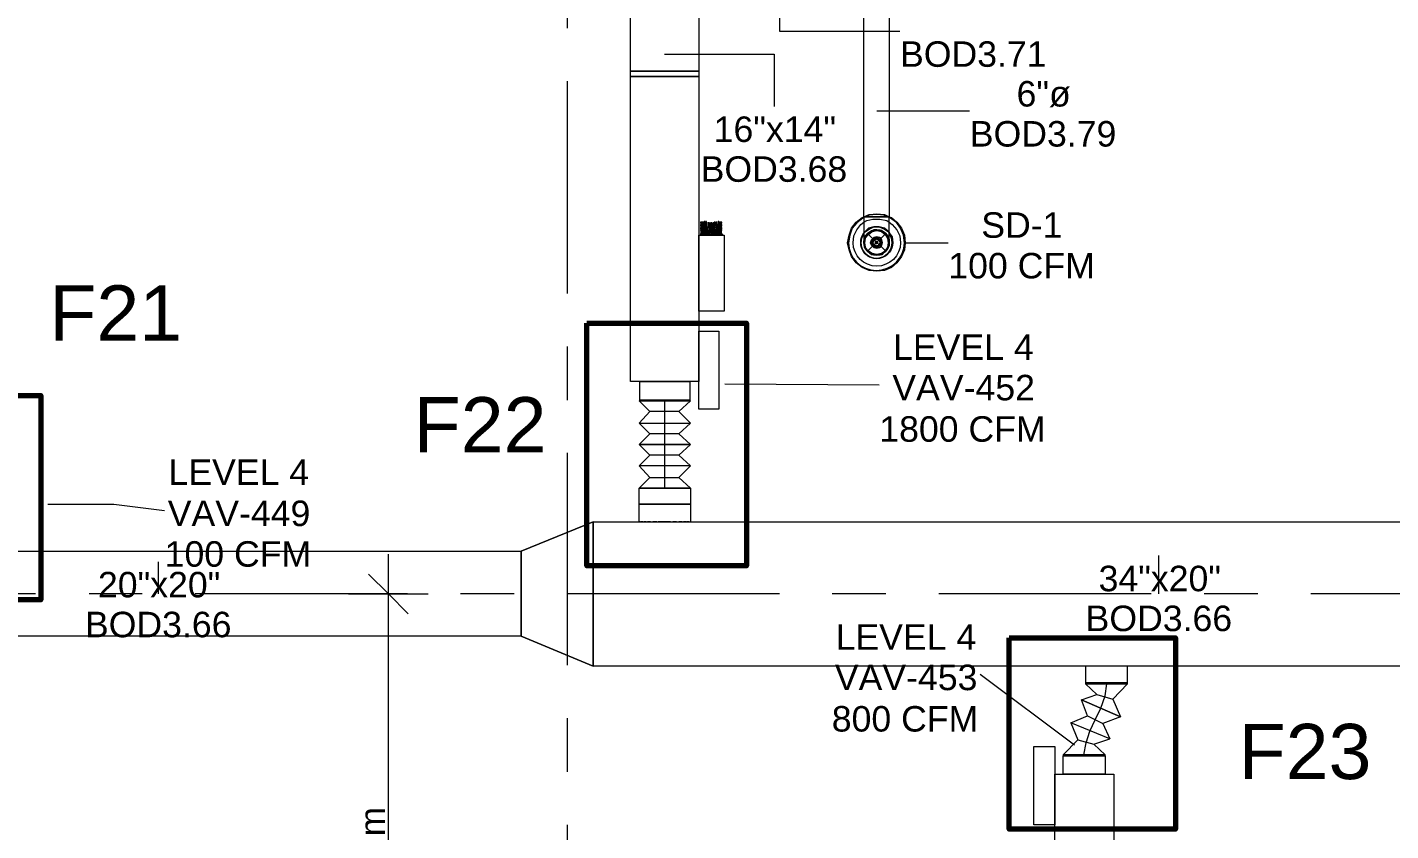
# Model space of a CAD drawing. Header units: metres. Extents: x 29 to 268, y -7 to 151.
# Drawn here: x 61.88 to 70.03, y 41.79 to 46.6 of the extents above; entities that cross this region are included whole.
import ezdxf

# ---------------------------------------------------------------- set-up
doc = ezdxf.new("R2010")
doc.units = ezdxf.units.M
doc.layers.add('HVAC - Ductos', color=5, linetype='Continuous', lineweight=50)
doc.layers.add('PDF2_Geometry', color=7, linetype='Continuous', true_color=0xaaaaaa)
doc.layers.add('PDF2_Text', color=7, linetype='Continuous')
doc.styles.add('PDF Arial-BoldMT-Identity-H', font='arial.ttf')
doc.styles.add('PDF Helvetica', font='')
doc.styles.get('PDF Helvetica').set_extended_font_data('Helvetica')

msp = doc.modelspace()

# ---------------------------------------------------------------- linework, layer by layer
at = {"layer": 'HVAC - Ductos', "lineweight": 0}
for points in [[(65.8963, 47.3234), (65.8963, 46.3334), (65.4884, 46.3334), (65.4884, 47.3234)], [(65.4884, 46.3014), (65.4884, 46.3334), (65.8963, 46.3334), (65.8963, 46.3014)], [(65.8963, 46.3014), (65.8963, 44.4772), (65.4884, 44.4772), (65.4884, 46.3014)], [(66.8818, 45.3618), (66.8863, 45.371), (66.9138, 45.3892), (66.9413, 45.403), (66.9734, 45.403), (67.0055, 45.3892), (67.033, 45.371), (67.0055, 45.3938), (66.9734, 45.403), (66.9413, 45.403), (66.9092, 45.3938), (66.8863, 45.371), (66.8818, 45.3664), (66.8863, 45.371)], [(67.033, 45.371), (67.0055, 45.3892), (66.9734, 45.403), (66.9413, 45.403), (66.9138, 45.3892), (66.8863, 45.371), (66.9092, 45.3938), (66.9413, 45.403), (66.9734, 45.403), (67.0055, 45.3938), (67.033, 45.371), (67.033, 45.3664), (67.033, 45.371), (67.033, 45.3618)], [(66.0476, 44.8988), (65.8963, 44.8988), (65.8963, 45.3526), (66.0476, 45.3526)], [(66.9276, 45.3251), (66.923, 45.3068), (66.9276, 45.3251), (66.9413, 45.3389), (66.9596, 45.3434), (66.978, 45.3389), (66.9872, 45.3251), (66.9918, 45.3068), (66.9872, 45.3251), (66.978, 45.3389), (66.9596, 45.3434), (66.9413, 45.3389)], [(66.9368, 45.3251), (66.9322, 45.3068), (66.9368, 45.3251), (66.9505, 45.3343), (66.9688, 45.3343), (66.978, 45.3251), (66.9826, 45.3068), (66.978, 45.3251), (66.9688, 45.3343), (66.9505, 45.3343)], [(66.9459, 45.3251), (66.9596, 45.3297), (66.9734, 45.3251), (66.978, 45.3068), (66.9734, 45.293), (66.9596, 45.2884), (66.9459, 45.293), (66.9368, 45.3068)], [(66.9551, 45.3022), (66.9596, 45.3022), (66.9642, 45.3068), (66.9642, 45.3022), (66.9551, 45.3022), (66.9505, 45.3068), (66.9551, 45.316), (66.9642, 45.316), (66.9642, 45.3068), (66.9596, 45.3114), (66.9551, 45.3114), (66.9551, 45.3068)], [(67.0146, 45.3618), (66.9872, 45.3801), (67.0146, 45.3618), (67.0284, 45.3389)], [(67.0284, 45.2792), (67.0146, 45.2564), (66.9872, 45.238), (66.9918, 45.238), (67.01, 45.2564), (67.0238, 45.2701), (67.0284, 45.2884), (67.033, 45.3068), (67.033, 45.3114), (67.0284, 45.3389), (67.0284, 45.3343), (67.033, 45.3068), (67.0284, 45.2838)], [(67.0559, 45.3068), (67.0514, 45.3434), (67.033, 45.3664), (67.0514, 45.3434)], [(66.9872, 45.293), (66.9918, 45.3068), (66.9872, 45.293), (66.978, 45.2792), (66.9596, 45.2747), (66.9413, 45.2792), (66.9276, 45.293), (66.923, 45.3068), (66.9276, 45.293), (66.9413, 45.2792), (66.9596, 45.2747), (66.978, 45.2792)], [(66.978, 45.293), (66.9826, 45.3068), (66.978, 45.293), (66.9688, 45.2838), (66.9505, 45.2838), (66.9368, 45.293), (66.9322, 45.3068), (66.9368, 45.293), (66.9505, 45.2838), (66.9688, 45.2838)], [(66.0155, 44.3122), (65.8963, 44.3122), (65.8963, 44.7797), (66.0155, 44.7797)], [(65.8413, 44.3672), (65.8368, 44.3672), (65.823, 44.3672), (65.8001, 44.3672), (65.768, 44.3672), (65.7313, 44.3672), (65.6901, 44.3672), (65.6534, 44.3672), (65.6167, 44.3672), (65.5846, 44.3672), (65.5617, 44.3672), (65.548, 44.3672), (65.5434, 44.3672), (65.548, 44.3672), (65.5617, 44.3672), (65.5846, 44.3672), (65.6167, 44.3672), (65.6534, 44.3672), (65.6901, 44.3672), (65.7313, 44.3672), (65.768, 44.3672), (65.8001, 44.3672), (65.823, 44.3672), (65.8368, 44.3672)], [(65.8459, 43.8401), (65.8413, 43.8401), (65.823, 43.8401), (65.8001, 43.8401), (65.768, 43.8401), (65.7313, 43.8401), (65.6901, 43.8401), (65.6534, 43.8401), (65.6167, 43.8401), (65.5846, 43.8401), (65.5617, 43.8401), (65.5434, 43.8401), (65.5388, 43.8401), (65.5434, 43.8401), (65.5617, 43.8401), (65.5846, 43.8401), (65.6167, 43.8401), (65.6534, 43.8401), (65.6901, 43.8401), (65.7313, 43.8401), (65.768, 43.8401), (65.8001, 43.8401), (65.823, 43.8401), (65.8413, 43.8401)], [(65.8459, 43.7438), (65.8413, 43.7438), (65.823, 43.7438), (65.8001, 43.7438), (65.768, 43.7438), (65.7313, 43.7438), (65.6901, 43.7438), (65.6534, 43.7438), (65.6167, 43.7438), (65.5846, 43.7438), (65.5617, 43.7438), (65.5434, 43.7438), (65.5388, 43.7438), (65.5434, 43.7438), (65.5617, 43.7438), (65.5846, 43.7438), (65.6167, 43.7438), (65.6534, 43.7438), (65.6901, 43.7438), (65.7313, 43.7438), (65.768, 43.7438), (65.8001, 43.7438), (65.823, 43.7438), (65.8413, 43.7438)], [(75.7002, 42.7768), (65.2638, 42.7768), (65.2638, 43.6384), (75.7002, 43.6384)], [(64.833, 42.9555), (65.2638, 42.7768)], [(68.4584, 42.6713), (68.4447, 42.6713), (68.4218, 42.6713), (68.3988, 42.6713), (68.3668, 42.6713), (68.3346, 42.6713), (68.3026, 42.6713), (68.2705, 42.6713), (68.243, 42.6713), (68.2246, 42.6713), (68.211, 42.6713), (68.2064, 42.6713), (68.211, 42.6713), (68.2246, 42.6713), (68.243, 42.6713), (68.2705, 42.6713), (68.3026, 42.6713), (68.3346, 42.6713), (68.3668, 42.6713), (68.3988, 42.6713), (68.4218, 42.6713), (68.4447, 42.6713)], [(67.8993, 42.2955), (68.023, 42.2955), (68.023, 41.828), (67.8993, 41.828)], [(68.3255, 42.2405), (68.321, 42.2405), (68.3072, 42.2405), (68.2888, 42.2405), (68.2614, 42.2405), (68.2292, 42.2405), (68.1972, 42.2405), (68.1651, 42.2405), (68.1376, 42.2405), (68.1101, 42.2405), (68.0918, 42.2405), (68.078, 42.2405), (68.0734, 42.2405), (68.078, 42.2405), (68.0918, 42.2405), (68.1101, 42.2405), (68.1376, 42.2405), (68.1651, 42.2405), (68.1972, 42.2405), (68.2292, 42.2405), (68.2614, 42.2405), (68.2888, 42.2405), (68.3072, 42.2405), (68.321, 42.2405)], [(68.376, 42.1305), (68.376, 41.2184), (68.023, 41.2184), (68.023, 42.1305)]]:
    msp.add_lwpolyline(points, close=True, dxfattribs=at)
for points in [[(66.3776, 46.8926), (66.3776, 46.5718), (67.0972, 46.5718)], [(67.033, 46.723), (67.033, 45.4626), (67.0468, 45.458), (67.0788, 45.4305), (67.1064, 45.3938), (67.1246, 45.3526), (67.1292, 45.3068), (67.1246, 45.2655), (67.1064, 45.2242), (67.0788, 45.1876), (67.0468, 45.1601), (67.0055, 45.1418), (66.9596, 45.1372), (66.9138, 45.1418), (66.8726, 45.1601), (66.8359, 45.1876), (66.8084, 45.2242), (66.7947, 45.2655), (66.7855, 45.3068), (66.7947, 45.3526), (66.8084, 45.3938), (66.8359, 45.4305), (66.8726, 45.458), (66.8818, 45.4626), (66.8818, 46.723)], [(65.6901, 46.4343), (66.3455, 46.4343), (66.3455, 46.1226)], [(66.9596, 46.0951), (67.5142, 46.0951)], [(66.8818, 45.4626), (66.9138, 45.4764), (66.9596, 45.481), (67.0055, 45.4764), (67.033, 45.4626)], [(66.0384, 45.3526), (66.0384, 45.3572), (65.9788, 45.3572), (66.0338, 45.3572), (66.0338, 45.3618), (65.9834, 45.3618), (65.9834, 45.371), (66.0338, 45.371), (65.988, 45.371), (65.988, 45.3801), (66.0338, 45.3801), (66.0338, 45.3847), (65.9926, 45.3847), (65.9972, 45.3892), (66.0338, 45.3892), (66.0338, 45.3938), (65.9972, 45.3938), (66.0018, 45.3984), (66.0338, 45.3984), (66.0338, 45.403), (66.0018, 45.403), (66.0063, 45.4076), (66.0338, 45.4076), (66.0338, 45.4122), (66.0109, 45.4122), (66.0109, 45.4168), (66.0338, 45.4168), (66.0338, 45.4214), (66.0155, 45.4214), (66.02, 45.426), (66.0338, 45.426), (66.0338, 45.4305), (66.0155, 45.4305), (66.0155, 45.426), (66.0155, 45.4351), (66.0109, 45.4351), (66.0109, 45.4214), (66.0018, 45.4076), (66.0018, 45.4351), (66.0018, 45.403), (65.9926, 45.3938), (65.9926, 45.4305), (65.988, 45.4305), (65.988, 45.3847), (65.9834, 45.3755), (65.9834, 45.426), (65.9788, 45.426), (65.9788, 45.3664), (65.9743, 45.371), (65.9743, 45.426), (65.9697, 45.426), (65.9697, 45.371), (65.9651, 45.371), (65.9651, 45.3664), (65.9651, 45.426), (65.9605, 45.426), (65.9605, 45.3755), (65.9513, 45.3847), (65.9513, 45.4305), (65.9513, 45.3938), (65.9422, 45.403), (65.9422, 45.4351), (65.9376, 45.4351), (65.9376, 45.4076), (65.933, 45.4214), (65.933, 45.4351), (65.9284, 45.4351), (65.9284, 45.426), (65.9284, 45.4305), (65.9055, 45.4305), (65.9055, 45.426), (65.9238, 45.426), (65.9284, 45.4214), (65.9055, 45.4214), (65.9055, 45.4168), (65.9284, 45.4168), (65.933, 45.4122), (65.9055, 45.4122), (65.9055, 45.4076), (65.9376, 45.4076), (65.9376, 45.403), (65.9055, 45.403), (65.9055, 45.3984), (65.9422, 45.3984), (65.9468, 45.3938), (65.9055, 45.3938), (65.9055, 45.3892), (65.9468, 45.3892), (65.9513, 45.3847), (65.9055, 45.3847), (65.9055, 45.3801), (65.9513, 45.3801), (65.9559, 45.371), (65.9055, 45.371), (65.9559, 45.371), (65.9605, 45.3618), (65.9055, 45.3618), (65.9055, 45.3572), (65.9651, 45.3572), (65.9055, 45.3572), (65.9055, 45.3526)], [(67.033, 45.458), (67.0009, 45.4718), (66.9596, 45.4764), (66.9138, 45.4718), (66.8818, 45.458)], [(67.033, 45.3114), (67.033, 45.316), (67.033, 45.3343), (67.033, 45.3618), (67.033, 45.3984), (67.033, 45.4443), (67.033, 45.4626), (67.0238, 45.4626), (67.0146, 45.4626), (66.9964, 45.4626), (66.978, 45.4626), (66.9596, 45.4626), (66.9413, 45.4626), (66.923, 45.4626), (66.9047, 45.4626), (66.8909, 45.4626), (66.8863, 45.4626), (66.8818, 45.4626), (66.8818, 45.4168), (66.8818, 45.3755), (66.8818, 45.3434), (66.8818, 45.3205), (66.8818, 45.3114)], [(66.8818, 45.4626), (66.8863, 45.4626), (66.8909, 45.4626), (66.9047, 45.4626), (66.923, 45.4626), (66.9413, 45.4626), (66.9596, 45.4626), (66.978, 45.4626), (66.9964, 45.4626), (67.0146, 45.4626), (67.0238, 45.4626), (67.033, 45.4626)], [(66.8818, 45.4305), (66.9001, 45.4397), (66.9368, 45.4488), (66.978, 45.4488), (67.0192, 45.4397), (67.033, 45.4305)], [(65.9697, 45.3526), (65.9697, 45.3618), (65.9697, 45.3664), (65.9743, 45.3664), (65.9743, 45.3618), (65.9743, 45.3526)], [(66.9872, 45.238), (66.9596, 45.2334), (66.9413, 45.2334), (66.923, 45.2426), (66.9047, 45.2564), (66.8909, 45.2701), (66.8863, 45.2884), (66.8818, 45.3068), (66.8909, 45.3389), (66.9047, 45.3618), (66.9276, 45.3801), (66.9596, 45.3847), (66.978, 45.3801), (66.9964, 45.371), (67.01, 45.3618), (67.0238, 45.3434), (67.0284, 45.3297), (67.033, 45.3068), (67.0284, 45.3389)], [(66.8863, 45.3343), (66.8863, 45.3389), (66.8818, 45.3114), (66.8818, 45.3068), (66.8818, 45.316), (66.8863, 45.3297), (66.8909, 45.348), (66.9047, 45.3618), (66.8909, 45.3389), (66.8863, 45.3389), (66.9047, 45.3618), (66.9276, 45.3801), (66.9596, 45.3847)], [(66.8863, 45.2838), (66.8863, 45.2792), (66.8909, 45.2747), (66.8863, 45.2792), (66.8863, 45.2838), (66.8863, 45.2884), (66.8818, 45.3068), (66.8818, 45.316)], [(66.9322, 45.238), (66.9596, 45.2334), (66.9826, 45.238), (66.9596, 45.2334), (66.9413, 45.238), (66.923, 45.2472), (66.9047, 45.2564), (66.8955, 45.2701), (66.8863, 45.2884), (66.8863, 45.3068), (66.8863, 45.3297), (66.8955, 45.3434), (66.9047, 45.3618), (66.923, 45.371), (66.9413, 45.3801), (66.9596, 45.3847), (66.9872, 45.3801), (66.9596, 45.3847), (66.978, 45.3847), (66.9964, 45.3755), (67.0146, 45.3618), (67.0238, 45.348), (67.033, 45.3297), (67.033, 45.316), (67.033, 45.3068), (67.033, 45.2884), (67.0238, 45.2701), (67.0146, 45.2564), (67.0284, 45.2747)], [(67.01, 45.2518), (66.9964, 45.2426), (66.978, 45.2334), (66.9596, 45.2334), (66.978, 45.238), (66.9964, 45.2472), (67.01, 45.2564), (66.9872, 45.2426), (66.9596, 45.238), (66.9322, 45.2426), (66.9092, 45.2564), (66.8909, 45.2792), (66.8863, 45.3068), (66.8909, 45.3343), (66.8863, 45.3068), (66.8909, 45.2838)], [(66.8909, 45.3343), (66.9092, 45.3572), (66.9322, 45.3755), (66.9596, 45.3801), (66.9872, 45.3755), (67.01, 45.3572), (67.0238, 45.3343), (67.0284, 45.3068), (67.0238, 45.2792), (67.01, 45.261)], [(66.9826, 45.3755), (66.9596, 45.3847), (66.9413, 45.3847), (66.923, 45.3755), (66.9047, 45.3618), (66.9276, 45.3755), (66.9276, 45.3801), (66.9322, 45.3801)], [(66.9322, 45.3755), (66.9551, 45.3801)], [(66.9826, 45.3801), (66.9872, 45.3801), (66.9918, 45.3755), (67.01, 45.3618), (67.0238, 45.3389)], [(67.0284, 45.3389), (67.0284, 45.3389)], [(67.033, 45.316), (67.033, 45.3068), (67.033, 45.2884), (67.0284, 45.2838), (67.0284, 45.2792), (67.0284, 45.2747), (67.0284, 45.2792), (67.0284, 45.2838)], [(66.9276, 45.2426), (66.9047, 45.2564), (66.8909, 45.2792), (66.8863, 45.2838), (66.8818, 45.3068), (66.8909, 45.2792), (66.9047, 45.2564), (66.9276, 45.238), (66.9596, 45.2334)], [(66.9872, 45.238), (66.978, 45.2334), (66.9596, 45.2334), (66.9413, 45.2334), (66.9322, 45.238), (66.9276, 45.238), (66.923, 45.2426), (66.9047, 45.2564), (66.8909, 45.2701), (66.8909, 45.2792)], [(66.9551, 45.2334), (66.9322, 45.238), (66.9276, 45.238), (66.9047, 45.2564), (66.8909, 45.2747)], [(66.9047, 45.2564), (66.9047, 45.2564)], [(66.9322, 45.238), (66.9276, 45.238)], [(67.0284, 45.2792), (67.0238, 45.2701), (67.0146, 45.2564), (66.9964, 45.2426), (66.9918, 45.238), (66.9872, 45.238), (66.9826, 45.238), (66.9872, 45.238), (66.9918, 45.238)], [(67.0238, 45.2792), (67.01, 45.2564), (66.9918, 45.2426)], [(67.0284, 45.2792), (67.033, 45.3068), (67.0284, 45.2838)], [(67.1292, 45.3068), (67.3859, 45.3068)], [(65.603, 44.2984), (65.5388, 44.3626), (65.8459, 44.3626), (65.8368, 44.3626), (65.8184, 44.3626), (65.7909, 44.3626), (65.7542, 44.3626), (65.713, 44.3626), (65.6717, 44.3626), (65.6305, 44.3626), (65.5938, 44.3626), (65.5617, 44.3626), (65.5434, 44.3626), (65.5388, 44.3626), (65.5434, 44.3626), (65.5617, 44.3626), (65.5938, 44.3626), (65.6305, 44.3626), (65.6717, 44.3626), (65.713, 44.3626), (65.7542, 44.3626), (65.7909, 44.3626), (65.8184, 44.3626), (65.8368, 44.3626), (65.8459, 44.3626), (65.8413, 44.3672), (65.8368, 44.3672), (65.8184, 44.3672), (65.7909, 44.3672), (65.7542, 44.3672), (65.713, 44.3672), (65.6717, 44.3672), (65.6305, 44.3672), (65.5938, 44.3672), (65.5663, 44.3672), (65.548, 44.3672), (65.5434, 44.3672), (65.5434, 44.4772), (65.548, 44.4772), (65.5617, 44.4772), (65.5846, 44.4772), (65.6167, 44.4772), (65.6534, 44.4772), (65.6901, 44.4772), (65.7313, 44.4772), (65.768, 44.4772), (65.8001, 44.4772), (65.823, 44.4772), (65.8368, 44.4772), (65.8413, 44.4772), (65.8413, 44.3672), (65.8368, 44.3672), (65.8184, 44.3672), (65.7909, 44.3672), (65.7542, 44.3672), (65.713, 44.3672), (65.6717, 44.3672), (65.6305, 44.3672), (65.5938, 44.3672), (65.5663, 44.3672), (65.548, 44.3672), (65.5434, 44.3672), (65.5388, 44.3626), (65.8459, 44.3626), (65.7772, 44.2984), (65.603, 44.2984), (65.5388, 44.2297), (65.8459, 44.2297), (65.7772, 44.2984)], [(66.0522, 44.4634), (66.9734, 44.4588)], [(65.6901, 44.3626), (65.6901, 44.2572), (65.6901, 44.1518), (65.6901, 44.0509), (65.6901, 43.9455), (65.6901, 43.8401)], [(65.7772, 44.1655), (65.8459, 44.1014), (65.5388, 44.1014), (65.603, 44.1655), (65.5388, 44.2297), (65.8459, 44.2297), (65.7772, 44.1655), (65.603, 44.1655)], [(65.7772, 44.0372), (65.8459, 43.973), (65.5388, 43.973), (65.603, 44.0372), (65.5388, 44.1014), (65.8459, 44.1014), (65.7772, 44.0372), (65.603, 44.0372)], [(65.603, 43.9042), (65.7772, 43.9042), (65.8459, 43.973), (65.5388, 43.973), (65.603, 43.9042), (65.5388, 43.8401), (65.8459, 43.8401), (65.8459, 43.7438), (65.8459, 43.6384), (65.8413, 43.6384)], [(65.8459, 43.8401), (65.7772, 43.9042)], [(65.5434, 43.6384), (65.5388, 43.6384), (65.5388, 43.7438), (65.5388, 43.8401)], [(62.0051, 43.7438), (62.3993, 43.7438), (62.7017, 43.7072)], [(65.2638, 43.6384), (64.833, 43.4642), (65.2638, 43.6384)], [(65.2638, 43.6384), (65.2638, 42.7768)], [(65.5617, 43.6384), (65.5526, 43.6384), (65.548, 43.6384)], [(65.5801, 43.6384), (65.5709, 43.6384), (65.5663, 43.6384)], [(65.6076, 43.6384), (65.5984, 43.6384), (65.5892, 43.6384)], [(65.6442, 43.6384), (65.6259, 43.6384), (65.6213, 43.6384)], [(65.7267, 43.6384), (65.6901, 43.6384), (65.658, 43.6384), (65.6534, 43.6384)], [(65.7634, 43.6384), (65.7588, 43.6384), (65.7404, 43.6384)], [(65.7955, 43.6384), (65.7863, 43.6384), (65.7772, 43.6384)], [(65.8184, 43.6384), (65.8092, 43.6384), (65.8047, 43.6384)], [(65.8368, 43.6384), (65.8276, 43.6384), (65.823, 43.6384)], [(61.0151, 43.4642), (64.833, 43.4642), (64.833, 42.9555), (61.0151, 42.9555)], [(64.0401, 39.7701), (64.0401, 43.4459)], [(64.833, 42.9555), (64.833, 43.4642)], [(62.6651, 43.2076), (62.6651, 43.4001)], [(68.6464, 43.2076), (68.6464, 43.4368)], [(63.9209, 43.3268), (64.0401, 43.2076), (64.1592, 43.0884)], [(63.8017, 43.2076), (64.0401, 43.2076), (64.2784, 43.2076)], [(68.1422, 42.3047), (67.5784, 42.7263)], [(68.211, 42.7768), (68.2064, 42.7768), (68.2064, 42.6759), (68.2064, 42.6713), (68.4584, 42.6713), (68.3714, 42.5797), (68.4172, 42.4742), (68.1834, 42.5751), (68.2751, 42.6072), (68.3714, 42.5797)], [(68.4584, 42.6713), (68.4584, 42.6759), (68.4447, 42.6759), (68.4218, 42.6759), (68.3988, 42.6759), (68.3668, 42.6759), (68.3346, 42.6759), (68.3026, 42.6759), (68.2705, 42.6759), (68.243, 42.6759), (68.2246, 42.6759), (68.211, 42.6759), (68.2064, 42.6759), (68.211, 42.6759), (68.2246, 42.6759), (68.243, 42.6759), (68.2705, 42.6759), (68.3026, 42.6759), (68.3346, 42.6759), (68.3668, 42.6759), (68.3988, 42.6759), (68.4218, 42.6759), (68.4447, 42.6759), (68.4584, 42.6759), (68.4584, 42.7768)], [(68.2246, 42.7768), (68.2201, 42.7768), (68.2155, 42.7768)], [(68.2384, 42.7768), (68.2338, 42.7768), (68.2292, 42.7768)], [(68.266, 42.7768), (68.2568, 42.7768), (68.2476, 42.7768)], [(68.2934, 42.7768), (68.2797, 42.7768), (68.2751, 42.7768)], [(68.3622, 42.7768), (68.3346, 42.7768), (68.3072, 42.7768), (68.3026, 42.7768)], [(68.3942, 42.7768), (68.3897, 42.7768), (68.376, 42.7768)], [(68.4172, 42.7768), (68.4126, 42.7768), (68.4034, 42.7768)], [(68.4401, 42.7768), (68.431, 42.7768), (68.4264, 42.7768)], [(68.4538, 42.7768), (68.4493, 42.7768), (68.4447, 42.7768)], [(68.4584, 42.7768), (68.4584, 42.7768)], [(68.1972, 42.2451), (68.211, 42.3184), (68.2338, 42.3872), (68.266, 42.4559), (68.298, 42.5246), (68.3255, 42.598), (68.3346, 42.6713)], [(68.2064, 42.6713), (68.2751, 42.6072)], [(68.2201, 42.4788), (68.1834, 42.5751), (68.4172, 42.4742), (68.3118, 42.433), (68.353, 42.3413), (68.1192, 42.4376), (68.2201, 42.4788), (68.3118, 42.433)], [(68.2568, 42.3093), (68.3255, 42.2451), (68.0734, 42.2451), (68.078, 42.2451), (68.0964, 42.2451), (68.1238, 42.2451), (68.1605, 42.2451), (68.1972, 42.2451), (68.2384, 42.2451), (68.2751, 42.2451), (68.3026, 42.2451), (68.321, 42.2451), (68.3255, 42.2451), (68.321, 42.2451), (68.3026, 42.2451), (68.2751, 42.2451), (68.2384, 42.2451), (68.1972, 42.2451), (68.1605, 42.2451), (68.1238, 42.2451), (68.0964, 42.2451), (68.078, 42.2451), (68.0734, 42.2451), (68.0734, 42.2405), (68.078, 42.2405), (68.0964, 42.2405), (68.1238, 42.2405), (68.1605, 42.2405), (68.1972, 42.2405), (68.2384, 42.2405), (68.2705, 42.2405), (68.298, 42.2405), (68.3164, 42.2405), (68.3255, 42.2405), (68.3255, 42.1305), (68.321, 42.1305), (68.3072, 42.1305), (68.2888, 42.1305), (68.2614, 42.1305), (68.2292, 42.1305), (68.1972, 42.1305), (68.1651, 42.1305), (68.1376, 42.1305), (68.1101, 42.1305), (68.0918, 42.1305), (68.078, 42.1305), (68.0734, 42.1305), (68.0734, 42.2405), (68.078, 42.2405), (68.0964, 42.2405), (68.1238, 42.2405), (68.1605, 42.2405), (68.1972, 42.2405), (68.2384, 42.2405), (68.2705, 42.2405), (68.298, 42.2405), (68.3164, 42.2405), (68.3255, 42.2405), (68.3255, 42.2451), (68.0734, 42.2451), (68.1605, 42.3367), (68.2568, 42.3093), (68.353, 42.3413), (68.1192, 42.4376), (68.1605, 42.3367)]]:
    msp.add_lwpolyline(points, dxfattribs=at)
for points in [[(66.8818, 45.458), (66.8772, 45.4534), (66.8405, 45.426), (66.813, 45.3938), (66.7993, 45.3526), (66.7901, 45.3068, 0.986586), (67.1246, 45.3068), (67.12, 45.3526), (67.1018, 45.3938), (67.0788, 45.426), (67.0422, 45.4534), (67.033, 45.458)], [(67.033, 45.4305), (67.0514, 45.4168), (67.0788, 45.3847), (67.0972, 45.348), (67.1018, 45.3068, -0.980556), (66.8176, 45.3068), (66.8222, 45.348), (66.8405, 45.3847), (66.8634, 45.4168), (66.8818, 45.4305)]]:
    msp.add_lwpolyline(points, format="xyb", dxfattribs=at)
msp.add_lwpolyline([(66.8634, 45.3068, 0.962212), (67.0559, 45.3068, -1.355031), (66.8818, 45.3664), (66.868, 45.3434), (66.8634, 45.3068), (66.8726, 45.3389), (66.8818, 45.3618, 1.368423), (67.0514, 45.3068), (67.0468, 45.3389), (67.033, 45.3618, -1.368444)], format="xyb", close=True, dxfattribs=at)
at = {"layer": 'PDF2_Geometry', "lineweight": 0}
for points in [[(65.108, 46.911), (65.108, 46.5901)], [(65.108, 46.2738), (65.108, 45.0042)], [(65.108, 44.688), (65.108, 44.3672)], [(65.108, 44.0509), (65.108, 42.7813)], [(61.9317, 43.2076), (60.6621, 43.2076)], [(62.5688, 43.2076), (62.2525, 43.2076)], [(64.1547, 43.2076), (62.885, 43.2076)], [(64.7917, 43.2076), (64.4709, 43.2076)], [(66.3776, 43.2076), (65.108, 43.2076)], [(67.0146, 43.2076), (66.6938, 43.2076)], [(68.6005, 43.2076), (67.3309, 43.2076)], [(69.2376, 43.2076), (68.9168, 43.2076)], [(70.8234, 43.2076), (69.5538, 43.2076)], [(65.108, 42.4651), (65.108, 42.1443)], [(65.108, 41.828), (65.108, 40.5584)]]:
    msp.add_lwpolyline(points, dxfattribs=at)
at = {"layer": 'PDF2_Geometry', "color": 8, "lineweight": 0, "true_color": 0x808080}
msp.add_lwpolyline([(67.0192, 45.3526), (66.9826, 45.3801), (66.9368, 45.3801), (66.8955, 45.3526), (66.8818, 45.3068), (66.8955, 45.2655), (66.9368, 45.238), (66.9826, 45.238), (67.0192, 45.2655), (67.033, 45.3068)], close=True, dxfattribs=at)
for points in [[(66.9047, 45.3618), (67.0146, 45.2564)], [(67.0146, 45.3618), (66.9047, 45.2564)]]:
    msp.add_lwpolyline(points, dxfattribs=at)
at = {"layer": 'PDF2_Geometry', "color": 232, "lineweight": 70, "true_color": 0xe91e64}
for points in [[(65.227, 44.8259), (66.1801, 44.8259), (66.1801, 43.3757), (65.227, 43.3757)], [(61.3111, 44.3946), (61.9619, 44.3946), (61.9619, 43.1729), (61.3111, 43.1729)], [(67.7506, 42.9462), (68.7443, 42.9462), (68.7443, 41.8025), (67.7506, 41.8025)]]:
    msp.add_lwpolyline(points, close=True, dxfattribs=at)

# ---------------------------------------------------------------- texts
at = {"layer": 'PDF2_Text', "lineweight": 0, "char_height": 0.15247, "attachment_point": 4, "style": 'PDF Helvetica'}
for s, insert in [('BOD3.71', (67.0985, 46.4342)), ('6"ø', (67.7952, 46.1959)), ('16"x14"', (65.9847, 45.985)), ('BOD3.79', (67.5156, 45.9575)), ('BOD3.68', (65.9068, 45.7467)), ('SD-1', (67.5843, 45.4121)), ('100 CFM', (67.3872, 45.1692)), ('LEVEL 4', (67.0572, 44.6833)), ('VAV-452', (67.0526, 44.4404)), ('1800 CFM', (66.9747, 44.1929)), ('LEVEL 4', (62.7258, 43.9362)), ('VAV-449', (62.7212, 43.6887)), ('100 CFM', (62.7029, 43.4458)), ('34"x20"', (68.2856, 43.2991)), ('20"x20"', (62.3041, 43.2624)), ('BOD3.66', (68.2077, 43.0607)), ('BOD3.66', (62.2262, 43.0241)), ('LEVEL 4', (66.7134, 42.9507)), ('VAV-453', (66.7089, 42.7078)), ('800 CFM', (66.6905, 42.4603))]:
    msp.add_mtext(s, dxfattribs=dict(at, insert=insert))
at = {"layer": 'PDF2_Text', "color": 232, "lineweight": 70, "true_color": 0xe91e64, "char_height": 0.33001, "attachment_point": 4, "style": 'PDF Arial-BoldMT-Identity-H'}
for s, insert in [('F21', (62.0131, 44.8878)), ('F22', (64.191, 44.2193)), ('F23', (69.1221, 42.2637))]:
    msp.add_mtext(s, dxfattribs=dict(at, insert=insert))
at = {"layer": 'PDF2_Text', "lineweight": 0, "insert": (63.9453, 41.2911), "char_height": 0.15059, "attachment_point": 4, "rotation": 90, "style": 'PDF Helvetica'}
msp.add_mtext('3.20 m', dxfattribs=at)

doc.saveas('drawing.dxf')
